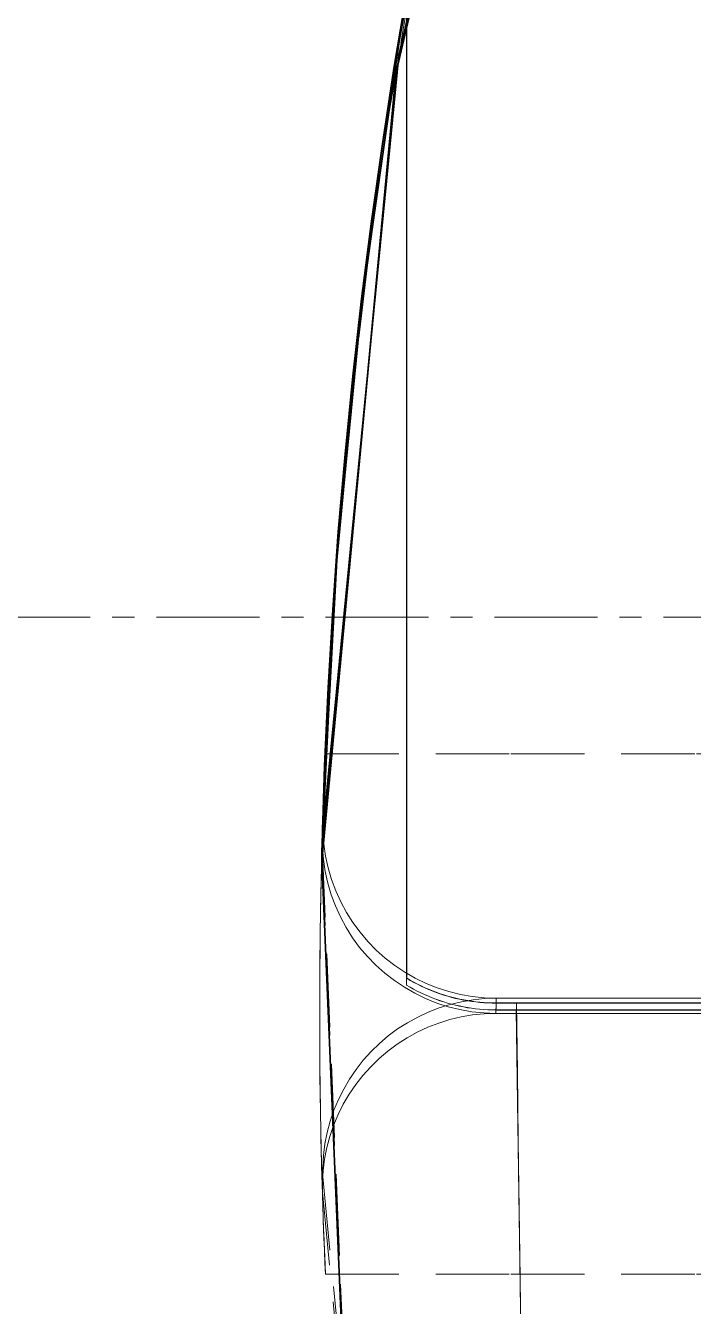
# Model space of a CAD drawing. Header units: millimetres. Extents: x 10 to 410, y 10 to 287.
# Drawn here: x 290.16 to 294.7, y 107.81 to 116.53 of the extents above; entities that cross this region are included whole.
import ezdxf

# ---------------------------------------------------------------- set-up
doc = ezdxf.new("R2010")
doc.units = ezdxf.units.MM
doc.linetypes.add('CENTER', pattern=[1.15, 0.7, -0.15, 0.15, -0.15])
doc.linetypes.add('DASHED', pattern=[0.75, 0.5, -0.25])
for name, color, linetype, lineweight in [('CENTER', 4, 'CENTER', 13), ('HIDDEN', 8, 'DASHED', 18), ('VISIBLE', 7, 'CONTINUOUS', 35)]:
    doc.layers.add(name, color=color, linetype=linetype, lineweight=lineweight)

msp = doc.modelspace()

# ---------------------------------------------------------------- linework, layer by layer
at = {"layer": 'CENTER'}
msp.add_line((260, 112.5), (404, 112.5), dxfattribs=at)
at = {"layer": 'HIDDEN'}
for points in [[(299.3971, 132.6988), (298.8246, 131.8607), (298.2738, 131.0083), (297.7448, 130.1421), (297.238, 129.2627), (296.7537, 128.3708), (296.2922, 127.4668), (295.8539, 126.5514), (295.4389, 125.6252), (295.0476, 124.6887), (294.6802, 123.7426), (294.3369, 122.7875), (294.0179, 121.8239), (293.7236, 120.8526), (293.454, 119.8741), (293.2094, 118.8891), (292.99, 117.8982), (292.7959, 116.902), (292.6274, 115.9011), (292.4846, 114.8963), (292.3677, 113.8881), (292.2769, 112.8772), (292.2124, 111.8643), (292.1742, 110.8501)], [(292.7525, 110.0429), (292.7525, 110.3326), (292.7525, 110.6223), (292.7525, 110.912), (292.7525, 111.2017), (292.7525, 111.4914), (292.7525, 111.7811), (292.7525, 112.0708), (292.7525, 112.3605), (292.7525, 112.6502), (292.7525, 112.9399), (292.7525, 113.2296), (292.7525, 113.5193), (292.7525, 113.809), (292.7525, 114.0987), (292.7525, 114.3884), (292.7525, 114.6781), (292.7525, 114.9679), (292.7525, 115.2576), (292.7525, 115.5473), (292.7525, 115.837), (292.7525, 116.1267), (292.7525, 116.4164), (292.7525, 116.7061)], [(292.7513, 109.996), (292.7513, 110.2857), (292.7513, 110.5754), (292.7513, 110.8651), (292.7513, 111.1548), (292.7513, 111.4445), (292.7513, 111.7342), (292.7513, 112.0239), (292.7513, 112.3136), (292.7513, 112.6033), (292.7513, 112.893), (292.7513, 113.1827), (292.7513, 113.4724), (292.7513, 113.7621), (292.7513, 114.0519), (292.7513, 114.3416), (292.7513, 114.6313), (292.7513, 114.921), (292.7513, 115.2107), (292.7513, 115.5004), (292.7513, 115.7901), (292.7513, 116.0798), (292.7513, 116.3695), (292.7513, 116.6592)], [(292.1997, 111.5697), (293.4617, 111.5697), (294.7236, 111.5697), (295.9856, 111.5697), (297.2475, 111.5697), (298.5094, 111.5697), (299.7714, 111.5697), (301.0333, 111.5697), (302.2953, 111.5697), (303.5572, 111.5697), (304.8192, 111.5697), (306.0811, 111.5697), (307.343, 111.5697), (308.605, 111.5697), (309.8669, 111.5697), (311.1289, 111.5697), (312.3908, 111.5697), (313.6528, 111.5697), (314.9147, 111.5697), (316.1767, 111.5697), (317.4386, 111.5697), (318.7005, 111.5697), (319.9625, 111.5697), (321.2244, 111.5697)], [(292.1816, 111.1183), (292.1823, 111.0364), (292.1887, 110.9547), (292.2007, 110.8736), (292.2183, 110.7936), (292.2415, 110.715), (292.27, 110.6382), (292.3038, 110.5635), (292.3427, 110.4914), (292.3865, 110.4221), (292.435, 110.3561), (292.488, 110.2935), (292.5451, 110.2348), (292.6063, 110.1802), (292.671, 110.13), (292.7391, 110.0844), (292.8102, 110.0436), (292.8839, 110.0079), (292.96, 109.9773), (293.0379, 109.9521), (293.1175, 109.9324), (293.1982, 109.9183), (293.2797, 109.9098), (293.3616, 109.9069)], [(292.1791, 111.0202), (292.179, 111.02), (292.179, 111.0198), (292.179, 111.0195), (292.179, 111.0193), (292.179, 111.0191), (292.179, 111.0189), (292.179, 111.0187), (292.179, 111.0185), (292.179, 111.0182), (292.179, 111.018), (292.179, 111.0178), (292.179, 111.0176), (292.179, 111.0174), (292.179, 111.0171), (292.179, 111.0169), (292.179, 111.0167), (292.1789, 111.0165), (292.1789, 111.0163), (292.1789, 111.0161), (292.1789, 111.0158), (292.1789, 111.0156), (292.1789, 111.0154), (292.1789, 111.0152)], [(292.179, 111.0169), (292.179, 111.0168), (292.179, 111.0168), (292.179, 111.0167), (292.1789, 111.0166), (292.1789, 111.0165), (292.1789, 111.0165), (292.1789, 111.0164), (292.1789, 111.0163), (292.1789, 111.0162), (292.1789, 111.0162), (292.1789, 111.0161), (292.1789, 111.016), (292.1789, 111.0159), (292.1789, 111.0159), (292.1789, 111.0158), (292.1789, 111.0157), (292.1789, 111.0156), (292.1789, 111.0156), (292.1789, 111.0155), (292.1789, 111.0154), (292.1789, 111.0153), (292.1789, 111.0153), (292.1789, 111.0152)], [(292.1789, 111.0152), (292.1796, 110.9332), (292.186, 110.8515), (292.198, 110.7705), (292.2156, 110.6904), (292.2388, 110.6118), (292.2673, 110.535), (292.3011, 110.4604), (292.34, 110.3882), (292.3838, 110.319), (292.4323, 110.2529), (292.4853, 110.1904), (292.5424, 110.1317), (292.6035, 110.0771), (292.6683, 110.0269), (292.7364, 109.9813), (292.8075, 109.9405), (292.8812, 109.9047), (292.9573, 109.8742), (293.0352, 109.849), (293.1148, 109.8293), (293.1955, 109.8151), (293.277, 109.8066), (293.3589, 109.8038)], [(292.1771, 110.9579), (292.4054, 105.5254), (293.3714, 100.1746), (295.0569, 95.0051), (297.4307, 90.1134), (300.4484, 85.5904), (304.054, 81.5204), (308.1801, 77.9793), (312.75, 75.0331), (317.6785, 72.7365), (322.8738, 71.1324), (328.2391, 70.2507), (333.6745, 70.1078), (339.0788, 70.7064), (344.3512, 72.0352), (349.3936, 74.0696), (354.112, 76.7717), (358.4185, 80.0911), (362.2329, 83.9659), (365.4842, 88.3241), (368.1117, 93.0844), (370.0666, 98.1581), (371.3124, 103.4508), (371.8259, 108.8638)], [(292.1771, 110.9579), (292.4054, 105.5254), (293.3714, 100.1746), (295.0569, 95.0051), (297.4307, 90.1134), (300.4484, 85.5904), (304.054, 81.5204), (308.1801, 77.9793), (312.75, 75.0331), (317.6785, 72.7365), (322.8738, 71.1324), (328.2391, 70.2507), (333.6745, 70.1078), (339.0788, 70.7064), (344.3512, 72.0352), (349.3936, 74.0696), (354.112, 76.7717), (358.4185, 80.0911), (362.2329, 83.9659), (365.4842, 88.3241), (368.1117, 93.0844), (370.0666, 98.1581), (371.3124, 103.4508), (371.8259, 108.8638)], [(292.1604, 109.7996), (292.1604, 109.8455), (292.1605, 109.8914), (292.1606, 109.9374), (292.1608, 109.9833), (292.161, 110.0292), (292.1613, 110.0751), (292.1617, 110.121), (292.1621, 110.1669), (292.1625, 110.2128), (292.163, 110.2587), (292.1636, 110.3046), (292.1642, 110.3505), (292.1648, 110.3964), (292.1656, 110.4423), (292.1663, 110.4882), (292.1671, 110.5341), (292.168, 110.58), (292.1689, 110.6259), (292.1699, 110.6717), (292.1709, 110.7176), (292.172, 110.7635), (292.1732, 110.8094), (292.1744, 110.8553)], [(292.1741, 110.8457), (292.1711, 110.7232), (292.1684, 110.6007), (292.1661, 110.4782), (292.1642, 110.3557), (292.1627, 110.2332), (292.1616, 110.1107), (292.1608, 109.9882), (292.1604, 109.8657), (292.1604, 109.7432), (292.1607, 109.6206), (292.1615, 109.4981), (292.1626, 109.3756), (292.1641, 109.2531), (292.1659, 109.1306), (292.1682, 109.0081), (292.1708, 108.8856), (292.1738, 108.7631), (292.1772, 108.6407), (292.1809, 108.5182), (292.1851, 108.3957), (292.1896, 108.2733), (292.1945, 108.1509), (292.1997, 108.0285)], [(292.1742, 110.8501), (292.1742, 110.85), (292.1742, 110.8499), (292.1742, 110.8498), (292.1742, 110.8497), (292.1742, 110.8497), (292.1742, 110.8496), (292.1742, 110.8495), (292.1742, 110.8494), (292.1742, 110.8493), (292.1742, 110.8492), (292.1742, 110.8491), (292.1742, 110.849), (292.1742, 110.849), (292.1742, 110.8489), (292.1742, 110.8488), (292.1742, 110.8487), (292.1742, 110.8486), (292.1742, 110.8485), (292.1742, 110.8484), (292.1742, 110.8484), (292.1742, 110.8483), (292.1742, 110.8482), (292.1742, 110.8481)], [(292.1742, 110.8501), (292.1742, 110.85), (292.1742, 110.8499), (292.1742, 110.8498), (292.1742, 110.8497), (292.1742, 110.8497), (292.1742, 110.8496), (292.1742, 110.8495), (292.1742, 110.8494), (292.1742, 110.8493), (292.1742, 110.8492), (292.1742, 110.8491), (292.1742, 110.849), (292.1742, 110.849), (292.1742, 110.8489), (292.1742, 110.8488), (292.1742, 110.8487), (292.1742, 110.8486), (292.1742, 110.8485), (292.1742, 110.8484), (292.1742, 110.8484), (292.1742, 110.8483), (292.1742, 110.8482), (292.1742, 110.8481)], [(292.1742, 110.8477), (292.4028, 105.4154), (293.369, 100.0648), (295.0548, 94.8956), (297.4287, 90.0041), (300.4465, 85.4814), (304.052, 81.4117), (308.1781, 77.8709), (312.7479, 74.9248), (317.6763, 72.6284), (322.8714, 71.0245), (328.2366, 70.1429), (333.6718, 70), (339.0759, 70.5985), (344.3481, 71.9273), (349.3903, 73.9616), (354.1086, 76.6635), (358.415, 79.9827), (362.2294, 83.8573), (365.4807, 88.2152), (368.1083, 92.9753), (370.0633, 98.0487), (371.3092, 103.3412), (371.823, 108.754)], [(292.1742, 110.8477), (292.4028, 105.4154), (293.369, 100.0648), (295.0548, 94.8956), (297.4287, 90.0041), (300.4465, 85.4814), (304.052, 81.4117), (308.1781, 77.8709), (312.7479, 74.9248), (317.6763, 72.6284), (322.8714, 71.0245), (328.2366, 70.1429), (333.6718, 70), (339.0759, 70.5985), (344.3481, 71.9273), (349.3903, 73.9616), (354.1086, 76.6635), (358.415, 79.9827), (362.2294, 83.8573), (365.4807, 88.2152), (368.1083, 92.9753), (370.0633, 98.0487), (371.3092, 103.3412), (371.823, 108.754)], [(292.1756, 110.9024), (292.4106, 105.4747), (293.3819, 100.1295), (295.0713, 94.9661), (297.4476, 90.0806), (300.4664, 85.5638), (304.0717, 81.4997), (308.1964, 77.9639), (312.7638, 75.0222), (317.689, 72.7292), (322.8803, 71.1277), (328.2413, 70.2473), (333.6722, 70.1045), (339.072, 70.702), (344.3403, 72.0285), (349.3792, 74.0595), (354.0949, 76.7571), (358.3997, 80.0713), (362.2135, 83.9403), (365.4656, 88.2922), (368.0953, 93.0461), (370.0537, 98.1136), (371.3045, 103.4004), (371.8244, 108.8083)], [(292.1756, 110.9024), (292.4106, 105.4747), (293.3819, 100.1295), (295.0713, 94.9661), (297.4476, 90.0806), (300.4664, 85.5638), (304.0717, 81.4997), (308.1964, 77.9639), (312.7638, 75.0222), (317.689, 72.7292), (322.8803, 71.1277), (328.2413, 70.2473), (333.6722, 70.1045), (339.072, 70.702), (344.3403, 72.0285), (349.3792, 74.0595), (354.0949, 76.7571), (358.3997, 80.0713), (362.2135, 83.9403), (365.4656, 88.2922), (368.0953, 93.0461), (370.0537, 98.1136), (371.3045, 103.4004), (371.8244, 108.8083)], [(293.3608, 109.8747), (293.333, 109.875), (293.3052, 109.876), (293.2775, 109.8776), (293.2498, 109.8799), (293.2222, 109.8828), (293.1947, 109.8864), (293.1672, 109.8906), (293.1399, 109.8954), (293.1127, 109.9009), (293.0856, 109.9071), (293.0586, 109.9139), (293.0319, 109.9213), (293.0053, 109.9293), (292.9789, 109.9379), (292.9527, 109.9472), (292.9268, 109.9571), (292.901, 109.9676), (292.8756, 109.9787), (292.8504, 109.9904), (292.8255, 110.0027), (292.8009, 110.0155), (292.7765, 110.0289), (292.7525, 110.0429)], [(292.7525, 110.0429), (292.7764, 110.0287), (292.8007, 110.0152), (292.8253, 110.0023), (292.8502, 109.9899), (292.8754, 109.9782), (292.9009, 109.967), (292.9266, 109.9565), (292.9525, 109.9466), (292.9787, 109.9372), (293.0051, 109.9285), (293.0317, 109.9204), (293.0585, 109.913), (293.0854, 109.9062), (293.1125, 109.9), (293.1397, 109.8945), (293.1671, 109.8896), (293.1945, 109.8853), (293.2221, 109.8817), (293.2497, 109.8788), (293.2774, 109.8765), (293.3052, 109.8748), (293.3329, 109.8738), (293.3607, 109.8735)], [(293.3595, 109.8278), (293.3318, 109.8281), (293.304, 109.8291), (293.2763, 109.8307), (293.2486, 109.833), (293.221, 109.8359), (293.1934, 109.8395), (293.166, 109.8437), (293.1386, 109.8486), (293.1114, 109.8541), (293.0843, 109.8602), (293.0574, 109.867), (293.0306, 109.8744), (293.0041, 109.8824), (292.9777, 109.8911), (292.9515, 109.9003), (292.9255, 109.9102), (292.8998, 109.9207), (292.8744, 109.9318), (292.8492, 109.9435), (292.8242, 109.9558), (292.7996, 109.9686), (292.7753, 109.982), (292.7513, 109.996)], [(292.7513, 109.996), (292.7752, 109.9818), (292.7995, 109.9683), (292.8241, 109.9554), (292.849, 109.9431), (292.8742, 109.9313), (292.8996, 109.9202), (292.9253, 109.9096), (292.9513, 109.8997), (292.9775, 109.8903), (293.0039, 109.8816), (293.0305, 109.8736), (293.0572, 109.8661), (293.0842, 109.8593), (293.1113, 109.8531), (293.1385, 109.8476), (293.1659, 109.8427), (293.1933, 109.8384), (293.2209, 109.8348), (293.2485, 109.8319), (293.2762, 109.8296), (293.3039, 109.8279), (293.3317, 109.8269), (293.3595, 109.8266)], [(292.1816, 108.7575), (292.1864, 108.8367), (292.1964, 108.9153), (292.2117, 108.993), (292.2322, 109.0696), (292.2577, 109.1446), (292.2883, 109.2177), (292.3237, 109.2886), (292.3637, 109.357), (292.4083, 109.4226), (292.4571, 109.485), (292.5101, 109.544), (292.5668, 109.5992), (292.6272, 109.6506), (292.6909, 109.6978), (292.7575, 109.7406), (292.827, 109.7789), (292.8988, 109.8124), (292.9727, 109.841), (293.0483, 109.8646), (293.1254, 109.883), (293.2035, 109.8963), (293.2824, 109.9042), (293.3616, 109.9069)], [(293.3616, 109.9069), (293.3615, 109.9024), (293.3614, 109.8979), (293.3613, 109.8935), (293.3611, 109.889), (293.361, 109.8845), (293.3609, 109.88), (293.3608, 109.8755), (293.3607, 109.871), (293.3605, 109.8665), (293.3604, 109.8621), (293.3603, 109.8576), (293.3602, 109.8531), (293.3601, 109.8486), (293.36, 109.8441), (293.3598, 109.8396), (293.3597, 109.8352), (293.3596, 109.8307), (293.3595, 109.8262), (293.3594, 109.8217), (293.3592, 109.8172), (293.3591, 109.8127), (293.359, 109.8082), (293.3589, 109.8038)], [(293.3607, 109.8735), (293.3607, 109.8715), (293.3606, 109.8695), (293.3606, 109.8675), (293.3605, 109.8655), (293.3605, 109.8635), (293.3604, 109.8616), (293.3604, 109.8596), (293.3603, 109.8576), (293.3603, 109.8556), (293.3602, 109.8536), (293.3602, 109.8516), (293.3601, 109.8497), (293.36, 109.8477), (293.36, 109.8457), (293.3599, 109.8437), (293.3599, 109.8417), (293.3598, 109.8397), (293.3598, 109.8377), (293.3597, 109.8358), (293.3597, 109.8338), (293.3596, 109.8318), (293.3596, 109.8298), (293.3595, 109.8278)], [(293.3607, 109.8735), (293.5148, 109.8734), (293.6688, 109.8734), (293.8229, 109.8733), (293.9769, 109.8733), (294.1309, 109.8732), (294.285, 109.8732), (294.439, 109.8732), (294.5931, 109.8731), (294.7471, 109.8731), (294.9012, 109.8731), (295.0552, 109.8731), (295.2092, 109.8731), (295.3633, 109.873), (295.5173, 109.873), (295.6714, 109.873), (295.8254, 109.873), (295.9794, 109.873), (296.1335, 109.873), (296.2875, 109.873), (296.4416, 109.873), (296.5956, 109.873), (296.7497, 109.873), (296.9037, 109.873)], [(293.3616, 109.9069), (293.3616, 109.9055), (293.3615, 109.9041), (293.3615, 109.9027), (293.3615, 109.9013), (293.3614, 109.8999), (293.3614, 109.8985), (293.3613, 109.8971), (293.3613, 109.8957), (293.3613, 109.8943), (293.3612, 109.8929), (293.3612, 109.8915), (293.3612, 109.8901), (293.3611, 109.8887), (293.3611, 109.8873), (293.3611, 109.8859), (293.361, 109.8845), (293.361, 109.8831), (293.3609, 109.8817), (293.3609, 109.8803), (293.3609, 109.8789), (293.3608, 109.8775), (293.3608, 109.8761), (293.3608, 109.8747)], [(296.9038, 109.8751), (296.7497, 109.8751), (296.5957, 109.8752), (296.4416, 109.8752), (296.2876, 109.8752), (296.1335, 109.8752), (295.9795, 109.8752), (295.8255, 109.8752), (295.6714, 109.8752), (295.5174, 109.8751), (295.3633, 109.8751), (295.2093, 109.8751), (295.0552, 109.8751), (294.9012, 109.8751), (294.7472, 109.8751), (294.5931, 109.875), (294.4391, 109.875), (294.285, 109.875), (294.131, 109.875), (293.9769, 109.8749), (293.8229, 109.8749), (293.6688, 109.8748), (293.5148, 109.8748), (293.3608, 109.8747)], [(293.3616, 109.9069), (293.5156, 109.9069), (293.6697, 109.9069), (293.8237, 109.9069), (293.9778, 109.9069), (294.1318, 109.9069), (294.2859, 109.9069), (294.4399, 109.9069), (294.594, 109.9069), (294.748, 109.9069), (294.902, 109.9069), (295.0561, 109.9069), (295.2101, 109.9069), (295.3642, 109.9069), (295.5182, 109.9069), (295.6723, 109.9069), (295.8263, 109.9069), (295.9803, 109.9069), (296.1344, 109.9069), (296.2884, 109.9069), (296.4425, 109.9069), (296.5965, 109.9069), (296.7506, 109.9069), (296.9046, 109.9069)], [(293.3616, 109.9069), (293.5156, 109.9069), (293.6697, 109.9069), (293.8237, 109.9069), (293.9778, 109.9069), (294.1318, 109.9069), (294.2859, 109.9069), (294.4399, 109.9069), (294.594, 109.9069), (294.748, 109.9069), (294.902, 109.9069), (295.0561, 109.9069), (295.2101, 109.9069), (295.3642, 109.9069), (295.5182, 109.9069), (295.6723, 109.9069), (295.8263, 109.9069), (295.9803, 109.9069), (296.1344, 109.9069), (296.2884, 109.9069), (296.4425, 109.9069), (296.5965, 109.9069), (296.7506, 109.9069), (296.9046, 109.9069)], [(296.9038, 109.8749), (296.7557, 109.8749), (296.6076, 109.8749), (296.4596, 109.8749), (296.3115, 109.8749), (296.1635, 109.8749), (296.0154, 109.8749), (295.8674, 109.8749), (295.7193, 109.8749), (295.5712, 109.8749), (295.4232, 109.8749), (295.2751, 109.8749), (295.1271, 109.8749), (294.979, 109.8748), (294.831, 109.8748), (294.6829, 109.8748), (294.5349, 109.8748), (294.3868, 109.8747), (294.2387, 109.8747), (294.0907, 109.8746), (293.9426, 109.8746), (293.7946, 109.8745), (293.6465, 109.8744), (293.4985, 109.8741)], [(293.4985, 109.8741), (293.6465, 109.8738), (293.7946, 109.8737), (293.9426, 109.8736), (294.0907, 109.8736), (294.2387, 109.8735), (294.3868, 109.8735), (294.5348, 109.8734), (294.6829, 109.8734), (294.831, 109.8734), (294.979, 109.8733), (295.1271, 109.8733), (295.2751, 109.8733), (295.4232, 109.8733), (295.5712, 109.8733), (295.7193, 109.8733), (295.8673, 109.8733), (296.0154, 109.8732), (296.1634, 109.8732), (296.3115, 109.8732), (296.4595, 109.8733), (296.6076, 109.8733), (296.7557, 109.8733), (296.9037, 109.8733)], [(293.6482, 99.0955), (293.6417, 99.5641), (293.6351, 100.0327), (293.6286, 100.5014), (293.6221, 100.97), (293.6156, 101.4387), (293.6091, 101.9073), (293.6026, 102.3759), (293.5961, 102.8446), (293.5896, 103.3132), (293.5831, 103.7818), (293.5766, 104.2505), (293.5701, 104.7191), (293.5636, 105.1877), (293.557, 105.6564), (293.5505, 106.125), (293.544, 106.5936), (293.5375, 107.0623), (293.531, 107.5309), (293.5245, 107.9995), (293.518, 108.4682), (293.5115, 108.9368), (293.505, 109.4055), (293.4985, 109.8741)], [(292.1997, 108.0285), (292.1964, 108.1054), (292.1932, 108.1824), (292.1901, 108.2594), (292.1872, 108.3364), (292.1845, 108.4133), (292.1819, 108.4903), (292.1794, 108.5673), (292.1771, 108.6443), (292.175, 108.7213), (292.173, 108.7983), (292.1711, 108.8753), (292.1694, 108.9524), (292.1678, 109.0294), (292.1664, 109.1064), (292.1651, 109.1834), (292.164, 109.2604), (292.1631, 109.3375), (292.1622, 109.4145), (292.1616, 109.4915), (292.161, 109.5685), (292.1607, 109.6456), (292.1604, 109.7226), (292.1604, 109.7996)], [(292.1789, 108.6544), (292.1837, 108.7335), (292.1937, 108.8121), (292.209, 108.8899), (292.2295, 108.9664), (292.255, 109.0415), (292.2856, 109.1146), (292.3209, 109.1855), (292.361, 109.2539), (292.4056, 109.3194), (292.4544, 109.3818), (292.5074, 109.4408), (292.5641, 109.4961), (292.6245, 109.5475), (292.6881, 109.5947), (292.7548, 109.6375), (292.8242, 109.6757), (292.8961, 109.7092), (292.97, 109.7378), (293.0456, 109.7614), (293.1227, 109.7799), (293.2008, 109.7931), (293.2797, 109.8011), (293.3589, 109.8038)], [(293.3595, 109.8266), (293.3595, 109.8256), (293.3594, 109.8246), (293.3594, 109.8236), (293.3594, 109.8226), (293.3594, 109.8216), (293.3593, 109.8206), (293.3593, 109.8196), (293.3593, 109.8187), (293.3593, 109.8177), (293.3592, 109.8167), (293.3592, 109.8157), (293.3592, 109.8147), (293.3592, 109.8137), (293.3591, 109.8127), (293.3591, 109.8117), (293.3591, 109.8107), (293.3591, 109.8097), (293.359, 109.8087), (293.359, 109.8077), (293.359, 109.8067), (293.3589, 109.8057), (293.3589, 109.8048), (293.3589, 109.8038)], [(293.3589, 109.8038), (293.5129, 109.8038), (293.667, 109.8038), (293.821, 109.8038), (293.9751, 109.8038), (294.1291, 109.8038), (294.2832, 109.8038), (294.4372, 109.8038), (294.5912, 109.8038), (294.7453, 109.8038), (294.8993, 109.8038), (295.0534, 109.8038), (295.2074, 109.8038), (295.3615, 109.8038), (295.5155, 109.8038), (295.6695, 109.8038), (295.8236, 109.8038), (295.9776, 109.8038), (296.1317, 109.8038), (296.2857, 109.8038), (296.4398, 109.8038), (296.5938, 109.8038), (296.7478, 109.8038), (296.9019, 109.8038)], [(293.3589, 109.8038), (293.5129, 109.8038), (293.667, 109.8038), (293.821, 109.8038), (293.9751, 109.8038), (294.1291, 109.8038), (294.2832, 109.8038), (294.4372, 109.8038), (294.5912, 109.8038), (294.7453, 109.8038), (294.8993, 109.8038), (295.0534, 109.8038), (295.2074, 109.8038), (295.3615, 109.8038), (295.5155, 109.8038), (295.6695, 109.8038), (295.8236, 109.8038), (295.9776, 109.8038), (296.1317, 109.8038), (296.2857, 109.8038), (296.4398, 109.8038), (296.5938, 109.8038), (296.7478, 109.8038), (296.9019, 109.8038)], [(296.9025, 109.8283), (296.7485, 109.8283), (296.5944, 109.8283), (296.4404, 109.8283), (296.2864, 109.8283), (296.1323, 109.8283), (295.9783, 109.8283), (295.8242, 109.8283), (295.6702, 109.8283), (295.5161, 109.8283), (295.3621, 109.8283), (295.208, 109.8282), (295.054, 109.8282), (294.9, 109.8282), (294.7459, 109.8282), (294.5919, 109.8282), (294.4378, 109.8281), (294.2838, 109.8281), (294.1297, 109.8281), (293.9757, 109.828), (293.8217, 109.828), (293.6676, 109.8279), (293.5136, 109.8279), (293.3595, 109.8278)], [(293.3595, 109.8266), (293.5135, 109.8265), (293.6676, 109.8265), (293.8216, 109.8264), (293.9757, 109.8264), (294.1297, 109.8263), (294.2837, 109.8263), (294.4378, 109.8263), (294.5918, 109.8262), (294.7459, 109.8262), (294.8999, 109.8262), (295.054, 109.8262), (295.208, 109.8262), (295.362, 109.8262), (295.5161, 109.8261), (295.6701, 109.8261), (295.8242, 109.8261), (295.9782, 109.8261), (296.1323, 109.8261), (296.2863, 109.8261), (296.4403, 109.8261), (296.5944, 109.8261), (296.7484, 109.8261), (296.9025, 109.8262)], [(296.9025, 109.828), (296.7545, 109.828), (296.6064, 109.828), (296.4584, 109.828), (296.3103, 109.828), (296.1622, 109.828), (296.0142, 109.828), (295.8661, 109.828), (295.7181, 109.828), (295.57, 109.828), (295.422, 109.828), (295.2739, 109.828), (295.1258, 109.828), (294.9778, 109.828), (294.8297, 109.8279), (294.6817, 109.8279), (294.5336, 109.8279), (294.3856, 109.8278), (294.2375, 109.8278), (294.0895, 109.8277), (293.9414, 109.8277), (293.7933, 109.8276), (293.6453, 109.8275), (293.4972, 109.8272)], [(293.4972, 109.8272), (293.6453, 109.8269), (293.7933, 109.8268), (293.9414, 109.8267), (294.0894, 109.8267), (294.2375, 109.8266), (294.3856, 109.8266), (294.5336, 109.8265), (294.6817, 109.8265), (294.8297, 109.8265), (294.9778, 109.8265), (295.1258, 109.8264), (295.2739, 109.8264), (295.4219, 109.8264), (295.57, 109.8264), (295.718, 109.8264), (295.8661, 109.8264), (296.0142, 109.8264), (296.1622, 109.8264), (296.3103, 109.8264), (296.4583, 109.8264), (296.6064, 109.8264), (296.7544, 109.8264), (296.9025, 109.8264)], [(293.6469, 99.0486), (293.6404, 99.5172), (293.6339, 99.9859), (293.6274, 100.4545), (293.6209, 100.9231), (293.6144, 101.3918), (293.6079, 101.8604), (293.6014, 102.329), (293.5949, 102.7977), (293.5884, 103.2663), (293.5818, 103.7349), (293.5753, 104.2036), (293.5688, 104.6722), (293.5623, 105.1409), (293.5558, 105.6095), (293.5493, 106.0781), (293.5428, 106.5468), (293.5363, 107.0154), (293.5298, 107.484), (293.5233, 107.9527), (293.5168, 108.4213), (293.5102, 108.8899), (293.5037, 109.3586), (293.4972, 109.8272)], [(292.1816, 108.7575), (292.1815, 108.7531), (292.1814, 108.7486), (292.1813, 108.7441), (292.1812, 108.7396), (292.181, 108.7351), (292.1809, 108.7306), (292.1808, 108.7261), (292.1807, 108.7217), (292.1806, 108.7172), (292.1804, 108.7127), (292.1803, 108.7082), (292.1802, 108.7037), (292.1801, 108.6992), (292.18, 108.6948), (292.1799, 108.6903), (292.1797, 108.6858), (292.1796, 108.6813), (292.1795, 108.6768), (292.1794, 108.6723), (292.1793, 108.6679), (292.1791, 108.6634), (292.179, 108.6589), (292.1789, 108.6544)], [(292.1818, 108.6905), (292.1817, 108.6934), (292.1816, 108.6963), (292.1815, 108.6992), (292.1815, 108.7021), (292.1814, 108.7051), (292.1814, 108.708), (292.1813, 108.7109), (292.1813, 108.7138), (292.1813, 108.7167), (292.1812, 108.7196), (292.1812, 108.7225), (292.1812, 108.7255), (292.1812, 108.7284), (292.1812, 108.7313), (292.1812, 108.7342), (292.1813, 108.7371), (292.1813, 108.74), (292.1813, 108.743), (292.1814, 108.7459), (292.1814, 108.7488), (292.1815, 108.7517), (292.1816, 108.7546), (292.1816, 108.7575)], [(292.1791, 108.5873), (292.179, 108.5902), (292.1789, 108.5932), (292.1788, 108.5961), (292.1788, 108.599), (292.1787, 108.6019), (292.1786, 108.6048), (292.1786, 108.6077), (292.1786, 108.6107), (292.1785, 108.6136), (292.1785, 108.6165), (292.1785, 108.6194), (292.1785, 108.6223), (292.1785, 108.6252), (292.1785, 108.6282), (292.1785, 108.6311), (292.1786, 108.634), (292.1786, 108.6369), (292.1786, 108.6398), (292.1787, 108.6427), (292.1787, 108.6457), (292.1788, 108.6486), (292.1788, 108.6515), (292.1789, 108.6544)], [(292.1818, 108.6905), (292.1816, 108.686), (292.1815, 108.6815), (292.1814, 108.677), (292.1813, 108.6725), (292.1812, 108.6681), (292.1811, 108.6636), (292.1809, 108.6591), (292.1808, 108.6546), (292.1807, 108.6501), (292.1806, 108.6456), (292.1805, 108.6411), (292.1804, 108.6367), (292.1802, 108.6322), (292.1801, 108.6277), (292.18, 108.6232), (292.1799, 108.6187), (292.1798, 108.6142), (292.1796, 108.6098), (292.1795, 108.6053), (292.1794, 108.6008), (292.1793, 108.5963), (292.1792, 108.5918), (292.1791, 108.5873)], [(292.1818, 108.6905), (292.7008, 103.384), (293.9238, 98.1945), (295.8289, 93.2147), (298.3818, 88.5338), (301.537, 84.2359), (305.2378, 80.3977), (309.418, 77.0881), (314.0028, 74.3664), (318.9099, 72.2812), (324.0515, 70.87), (329.3355, 70.158), (334.6672, 70.158), (339.9512, 70.87), (345.0928, 72.2812), (350, 74.3664), (354.5847, 77.0881), (358.7649, 80.3977), (362.4657, 84.2359), (365.6209, 88.5338), (368.1738, 93.2147), (370.0789, 98.1945), (371.3019, 103.384), (371.821, 108.6905)], [(292.1791, 108.5873), (292.6981, 103.2809), (293.9211, 98.0913), (295.8262, 93.1115), (298.3791, 88.4307), (301.5343, 84.1327), (305.2351, 80.2946), (309.4153, 76.985), (314, 74.2632), (318.9072, 72.1781), (324.0488, 70.7669), (329.3328, 70.0549), (334.6645, 70.0549), (339.9485, 70.7669), (345.0901, 72.1781), (349.9972, 74.2632), (354.582, 76.985), (358.7622, 80.2946), (362.463, 84.1327), (365.6182, 88.4307), (368.1711, 93.1115), (370.0762, 98.0913), (371.2992, 103.2809), (371.8182, 108.5873)], [(292.1997, 108.0285), (293.4617, 108.0285), (294.7236, 108.0285), (295.9856, 108.0285), (297.2475, 108.0285), (298.5094, 108.0285), (299.7714, 108.0285), (301.0333, 108.0285), (302.2953, 108.0285), (303.5572, 108.0285), (304.8192, 108.0285), (306.0811, 108.0285), (307.343, 108.0285), (308.605, 108.0285), (309.8669, 108.0285), (311.1289, 108.0285), (312.3908, 108.0285), (313.6528, 108.0285), (314.9147, 108.0285), (316.1767, 108.0285), (317.4386, 108.0285), (318.7005, 108.0285), (319.9625, 108.0285), (321.2244, 108.0285)]]:
    msp.add_lwpolyline(points, dxfattribs=at)
at = {"layer": 'VISIBLE'}
for points in [[(371.8366, 109.7951), (371.4717, 115.1747), (370.3837, 120.4556), (368.5926, 125.5413), (366.1312, 130.3386), (363.0445, 134.7595), (359.3891, 138.7232), (355.2319, 142.1569), (350.6492, 144.9978), (345.7248, 147.1939), (340.549, 148.7049), (335.2165, 149.5031), (329.8251, 149.574), (324.4735, 148.9162), (319.2597, 147.5417), (314.2793, 145.4758), (309.6235, 142.7564), (305.3775, 139.4331), (301.6192, 135.5669), (298.4174, 131.2286), (295.8307, 126.4977), (293.9065, 121.4608), (292.6802, 116.2103), (292.174, 110.8422)], [(371.8366, 109.7951), (371.4717, 115.1747), (370.3837, 120.4556), (368.5926, 125.5413), (366.1312, 130.3386), (363.0445, 134.7595), (359.3891, 138.7232), (355.2319, 142.1569), (350.6492, 144.9978), (345.7248, 147.1939), (340.549, 148.7049), (335.2165, 149.5031), (329.8251, 149.574), (324.4735, 148.9162), (319.2597, 147.5417), (314.2793, 145.4758), (309.6235, 142.7564), (305.3775, 139.4331), (301.6192, 135.5669), (298.4174, 131.2286), (295.8307, 126.4977), (293.9065, 121.4608), (292.6802, 116.2103), (292.174, 110.8422)], [(371.8368, 109.803), (371.4719, 115.1825), (370.384, 120.4635), (368.5928, 125.5492), (366.1314, 130.3465), (363.0447, 134.7674), (359.3893, 138.731), (355.2322, 142.1648), (350.6494, 145.0057), (345.725, 147.2018), (340.5492, 148.7127), (335.2167, 149.511), (329.8253, 149.5819), (324.4737, 148.924), (319.2599, 147.5496), (314.2795, 145.4837), (309.6237, 142.7642), (305.3777, 139.441), (301.6194, 135.5748), (298.4176, 131.2365), (295.8309, 126.5056), (293.9068, 121.4687), (292.6804, 116.2182), (292.1742, 110.8501)], [(371.8368, 109.803), (371.4719, 115.1825), (370.384, 120.4635), (368.5928, 125.5492), (366.1314, 130.3465), (363.0447, 134.7674), (359.3893, 138.731), (355.2322, 142.1648), (350.6494, 145.0057), (345.725, 147.2018), (340.5492, 148.7127), (335.2167, 149.511), (329.8253, 149.5819), (324.4737, 148.924), (319.2599, 147.5496), (314.2795, 145.4837), (309.6237, 142.7642), (305.3777, 139.441), (301.6194, 135.5748), (298.4176, 131.2365), (295.8309, 126.5056), (293.9068, 121.4687), (292.6804, 116.2182), (292.1742, 110.8501)], [(371.8182, 111.0202), (371.2992, 116.3266), (370.0762, 121.5162), (368.1711, 126.496), (365.6182, 131.1768), (362.463, 135.4748), (358.7622, 139.313), (354.582, 142.6226), (349.9972, 145.3443), (345.0901, 147.4295), (339.9485, 148.8407), (334.6645, 149.5526), (329.3328, 149.5526), (324.0488, 148.8407), (318.9072, 147.4295), (314, 145.3443), (309.4153, 142.6226), (305.2351, 139.313), (301.5343, 135.4748), (298.3791, 131.1768), (295.8262, 126.496), (293.9211, 121.5162), (292.6981, 116.3266), (292.1791, 111.0202)], [(313.1135, 144.9837), (311.5316, 144.0847), (309.9924, 143.1144), (308.4991, 142.0748), (307.0549, 140.9681), (305.6627, 139.7967), (304.3254, 138.5629), (303.0459, 137.2693), (301.8267, 135.9186), (300.6705, 134.5137), (299.5797, 133.0575), (298.5565, 131.553), (297.603, 130.0033), (296.7213, 128.4117), (295.9132, 126.7815), (295.1804, 125.1161), (294.5244, 123.419), (293.9466, 121.6937), (293.4481, 119.9438), (293.0301, 118.173), (292.6933, 116.3849), (292.4385, 114.5834), (292.2663, 112.772), (292.177, 110.9547)], [(313.1135, 144.9837), (311.5316, 144.0847), (309.9924, 143.1144), (308.4991, 142.0748), (307.0549, 140.9681), (305.6627, 139.7967), (304.3254, 138.5629), (303.0459, 137.2693), (301.8267, 135.9186), (300.6705, 134.5137), (299.5797, 133.0575), (298.5565, 131.553), (297.603, 130.0033), (296.7213, 128.4117), (295.9132, 126.7815), (295.1804, 125.1161), (294.5244, 123.419), (293.9466, 121.6937), (293.4481, 119.9438), (293.0301, 118.173), (292.6933, 116.3849), (292.4385, 114.5834), (292.2663, 112.772), (292.177, 110.9547)], [(313.1135, 144.9868), (311.5316, 144.0878), (309.9924, 143.1175), (308.4992, 142.0779), (307.0549, 140.9713), (305.6627, 139.7998), (304.3254, 138.566), (303.0459, 137.2724), (301.8268, 135.9218), (300.6706, 134.5169), (299.5798, 133.0606), (298.5565, 131.5561), (297.6031, 130.0064), (296.7214, 128.4148), (295.9133, 126.7846), (295.1805, 125.1193), (294.5245, 123.4221), (293.9466, 121.6968), (293.4482, 119.947), (293.0301, 118.1762), (292.6934, 116.3881), (292.4386, 114.5865), (292.2664, 112.7752), (292.1771, 110.9579)], [(313.1135, 144.9868), (311.5316, 144.0878), (309.9924, 143.1175), (308.4992, 142.0779), (307.0549, 140.9713), (305.6627, 139.7998), (304.3254, 138.566), (303.0459, 137.2724), (301.8268, 135.9218), (300.6706, 134.5169), (299.5798, 133.0606), (298.5565, 131.5561), (297.6031, 130.0064), (296.7214, 128.4148), (295.9133, 126.7846), (295.1805, 125.1193), (294.5245, 123.4221), (293.9466, 121.6968), (293.4482, 119.947), (293.0301, 118.1762), (292.6934, 116.3881), (292.4386, 114.5865), (292.2664, 112.7752), (292.1771, 110.9579)], [(313.1135, 144.9829), (311.5379, 144.0877), (310.0047, 143.1218), (308.517, 142.0871), (307.0779, 140.9858), (305.6903, 139.8203), (304.3572, 138.5928), (303.0813, 137.306), (301.8652, 135.9625), (300.7115, 134.5651), (299.6225, 133.1167), (298.6006, 131.6202), (297.6477, 130.0788), (296.7659, 128.4957), (295.957, 126.8741), (295.2227, 125.2174), (294.5645, 123.5291), (293.9838, 121.8125), (293.4817, 120.0713), (293.0593, 118.3091), (292.7175, 116.5295), (292.457, 114.7362), (292.2783, 112.9329), (292.1818, 111.1233)], [(294.3564, 122.9436), (294.1856, 122.44), (294.0215, 121.9342), (293.8642, 121.4262), (293.7136, 120.9162), (293.5699, 120.4042), (293.4329, 119.8904), (293.3029, 119.3748), (293.1797, 118.8575), (293.0635, 118.3386), (292.9542, 117.8182), (292.8518, 117.2963), (292.7565, 116.7732), (292.6682, 116.2488), (292.587, 115.7233), (292.5128, 115.1967), (292.4457, 114.6692), (292.3857, 114.1408), (292.3329, 113.6117), (292.2873, 113.0819), (292.2489, 112.5515), (292.2177, 112.0206), (292.1937, 111.4894), (292.1771, 110.9579)], [(292.1997, 111.5697), (292.1983, 111.5382), (292.197, 111.5067), (292.1956, 111.4753), (292.1943, 111.4438), (292.193, 111.4123), (292.1918, 111.3808), (292.1905, 111.3494), (292.1893, 111.3179), (292.1881, 111.2864), (292.187, 111.255), (292.1858, 111.2235), (292.1847, 111.192), (292.1836, 111.1605), (292.1826, 111.129), (292.1815, 111.0976), (292.1805, 111.0661), (292.1795, 111.0346), (292.1786, 111.0031), (292.1776, 110.9716), (292.1767, 110.9401), (292.1758, 110.9087), (292.1749, 110.8772), (292.1741, 110.8457)], [(292.1744, 110.8553), (292.1752, 110.8864), (292.1761, 110.9174), (292.1769, 110.9485), (292.1778, 110.9796), (292.1788, 111.0106), (292.1797, 111.0417), (292.1807, 111.0728), (292.1817, 111.1038), (292.1828, 111.1349), (292.1838, 111.166), (292.1849, 111.197), (292.186, 111.2281), (292.1871, 111.2591), (292.1883, 111.2902), (292.1894, 111.3212), (292.1906, 111.3523), (292.1919, 111.3834), (292.1931, 111.4144), (292.1944, 111.4455), (292.1957, 111.4765), (292.197, 111.5076), (292.1984, 111.5386), (292.1997, 111.5697)], [(292.1816, 111.1183), (292.1815, 111.1139), (292.1814, 111.1095), (292.1813, 111.1051), (292.1812, 111.1007), (292.181, 111.0963), (292.1809, 111.0919), (292.1808, 111.0875), (292.1807, 111.0831), (292.1806, 111.0786), (292.1805, 111.0742), (292.1803, 111.0698), (292.1802, 111.0654), (292.1801, 111.061), (292.18, 111.0566), (292.1799, 111.0522), (292.1798, 111.0478), (292.1797, 111.0434), (292.1795, 111.039), (292.1794, 111.0346), (292.1793, 111.0301), (292.1792, 111.0257), (292.1791, 111.0213), (292.179, 111.0169)], [(292.1818, 111.1233), (292.1816, 111.1189), (292.1815, 111.1144), (292.1814, 111.1099), (292.1813, 111.1054), (292.1812, 111.1009), (292.1811, 111.0964), (292.1809, 111.0919), (292.1808, 111.0875), (292.1807, 111.083), (292.1806, 111.0785), (292.1805, 111.074), (292.1804, 111.0695), (292.1802, 111.065), (292.1801, 111.0606), (292.18, 111.0561), (292.1799, 111.0516), (292.1798, 111.0471), (292.1796, 111.0426), (292.1795, 111.0381), (292.1794, 111.0336), (292.1793, 111.0292), (292.1792, 111.0247), (292.1791, 111.0202)], [(292.1818, 111.1233), (292.1818, 111.1231), (292.1818, 111.1229), (292.1817, 111.1227), (292.1817, 111.1225), (292.1817, 111.1222), (292.1817, 111.122), (292.1817, 111.1218), (292.1817, 111.1216), (292.1817, 111.1214), (292.1817, 111.1212), (292.1817, 111.1209), (292.1817, 111.1207), (292.1817, 111.1205), (292.1817, 111.1203), (292.1817, 111.1201), (292.1817, 111.1198), (292.1817, 111.1196), (292.1817, 111.1194), (292.1816, 111.1192), (292.1816, 111.119), (292.1816, 111.1188), (292.1816, 111.1185), (292.1816, 111.1183)], [(292.177, 110.9547), (292.1769, 110.9525), (292.1769, 110.9502), (292.1768, 110.9479), (292.1767, 110.9456), (292.1767, 110.9434), (292.1766, 110.9411), (292.1766, 110.9388), (292.1765, 110.9365), (292.1764, 110.9343), (292.1764, 110.932), (292.1763, 110.9297), (292.1763, 110.9274), (292.1762, 110.9252), (292.1761, 110.9229), (292.1761, 110.9206), (292.176, 110.9183), (292.176, 110.9161), (292.1759, 110.9138), (292.1759, 110.9115), (292.1758, 110.9092), (292.1757, 110.907), (292.1757, 110.9047), (292.1756, 110.9024)], [(292.177, 110.9547), (292.1769, 110.9525), (292.1769, 110.9502), (292.1768, 110.9479), (292.1767, 110.9456), (292.1767, 110.9434), (292.1766, 110.9411), (292.1766, 110.9388), (292.1765, 110.9365), (292.1764, 110.9343), (292.1764, 110.932), (292.1763, 110.9297), (292.1763, 110.9274), (292.1762, 110.9252), (292.1761, 110.9229), (292.1761, 110.9206), (292.176, 110.9183), (292.176, 110.9161), (292.1759, 110.9138), (292.1759, 110.9115), (292.1758, 110.9092), (292.1757, 110.907), (292.1757, 110.9047), (292.1756, 110.9024)], [(292.1771, 110.9579), (292.1771, 110.9578), (292.177, 110.9576), (292.177, 110.9575), (292.177, 110.9574), (292.177, 110.9572), (292.177, 110.9571), (292.177, 110.9569), (292.177, 110.9568), (292.177, 110.9567), (292.177, 110.9565), (292.177, 110.9564), (292.177, 110.9563), (292.177, 110.9561), (292.177, 110.956), (292.177, 110.9558), (292.177, 110.9557), (292.177, 110.9556), (292.177, 110.9554), (292.177, 110.9553), (292.177, 110.9551), (292.177, 110.955), (292.177, 110.9549), (292.177, 110.9547)], [(292.1741, 110.8457), (292.1741, 110.8455), (292.1741, 110.8454), (292.1741, 110.8452), (292.1741, 110.8451), (292.1741, 110.8449), (292.1741, 110.8448), (292.1741, 110.8446), (292.1741, 110.8445), (292.1741, 110.8443), (292.1741, 110.8442), (292.1741, 110.844), (292.1741, 110.8439), (292.1741, 110.8437), (292.1741, 110.8436), (292.174, 110.8434), (292.174, 110.8433), (292.174, 110.8431), (292.174, 110.843), (292.174, 110.8428), (292.174, 110.8427), (292.174, 110.8425), (292.174, 110.8424), (292.174, 110.8422)], [(292.174, 110.8422), (292.4074, 105.3645), (293.3907, 99.9706), (295.1052, 94.7629), (297.5185, 89.8398), (300.5849, 85.2948), (304.2462, 81.2137), (308.4333, 77.6741), (313.0666, 74.7428), (318.0585, 72.4754), (323.3145, 70.9149), (328.735, 70.0909), (334.2172, 70.0188), (339.6574, 70.7001), (344.9526, 72.122), (350.0024, 74.2573), (354.7112, 77.0658), (358.9898, 80.4942), (362.7572, 84.4776), (365.9419, 88.9405), (368.4838, 93.7984), (370.3346, 98.9593), (371.4593, 104.3254), (371.8366, 109.7951)], [(292.174, 110.8422), (292.4074, 105.3645), (293.3907, 99.9706), (295.1052, 94.7629), (297.5185, 89.8398), (300.5849, 85.2948), (304.2462, 81.2137), (308.4333, 77.6741), (313.0666, 74.7428), (318.0585, 72.4754), (323.3145, 70.9149), (328.735, 70.0909), (334.2172, 70.0188), (339.6574, 70.7001), (344.9526, 72.122), (350.0024, 74.2573), (354.7112, 77.0658), (358.9898, 80.4942), (362.7572, 84.4776), (365.9419, 88.9405), (368.4838, 93.7984), (370.3346, 98.9593), (371.4593, 104.3254), (371.8366, 109.7951)], [(292.1742, 110.8501), (292.1742, 110.8499), (292.1742, 110.8497), (292.1742, 110.8495), (292.1742, 110.8493), (292.1742, 110.8491), (292.1742, 110.8489), (292.1742, 110.8487), (292.1742, 110.8486), (292.1742, 110.8484), (292.1742, 110.8482), (292.1742, 110.848), (292.1742, 110.8478), (292.1742, 110.8476), (292.1742, 110.8474), (292.1741, 110.8472), (292.1741, 110.847), (292.1741, 110.8468), (292.1741, 110.8466), (292.1741, 110.8465), (292.1741, 110.8463), (292.1741, 110.8461), (292.1741, 110.8459), (292.1741, 110.8457)], [(292.1742, 110.8481), (292.1742, 110.8481), (292.1742, 110.8481), (292.1742, 110.848), (292.1742, 110.848), (292.1742, 110.848), (292.1742, 110.848), (292.1742, 110.848), (292.1742, 110.848), (292.1742, 110.8479), (292.1742, 110.8479), (292.1742, 110.8479), (292.1742, 110.8479), (292.1742, 110.8479), (292.1742, 110.8479), (292.1742, 110.8478), (292.1742, 110.8478), (292.1742, 110.8478), (292.1742, 110.8478), (292.1742, 110.8478), (292.1742, 110.8477), (292.1742, 110.8477), (292.1742, 110.8477), (292.1742, 110.8477)], [(292.1742, 110.8481), (292.1742, 110.8481), (292.1742, 110.8481), (292.1742, 110.848), (292.1742, 110.848), (292.1742, 110.848), (292.1742, 110.848), (292.1742, 110.848), (292.1742, 110.848), (292.1742, 110.8479), (292.1742, 110.8479), (292.1742, 110.8479), (292.1742, 110.8479), (292.1742, 110.8479), (292.1742, 110.8479), (292.1742, 110.8478), (292.1742, 110.8478), (292.1742, 110.8478), (292.1742, 110.8478), (292.1742, 110.8478), (292.1742, 110.8477), (292.1742, 110.8477), (292.1742, 110.8477), (292.1742, 110.8477)]]:
    msp.add_lwpolyline(points, dxfattribs=at)

doc.saveas('drawing.dxf')
